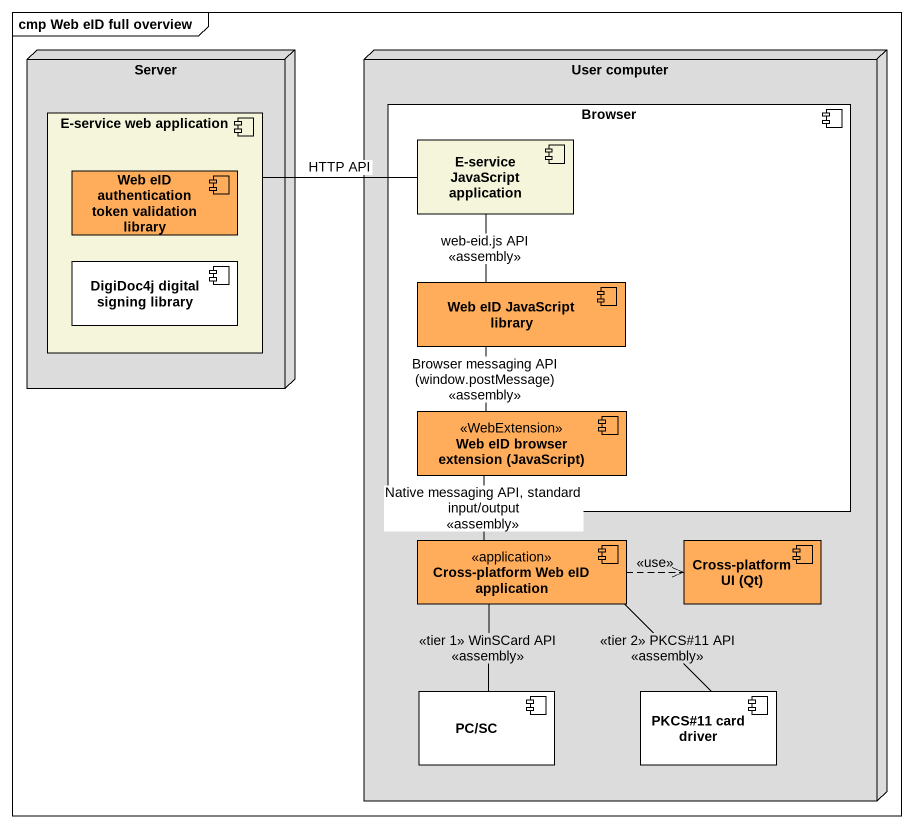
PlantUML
@startuml
mainframe cmp Web eID full overview
node Server #DCDCDC {
  component "E-service web application" as E_service_web_application #F5F5DC {
    component "Web eID authentication token validation library" as Web_eID_authentication #FFAD5B
    component "DigiDoc4j digital signing library" as DigiDoc4j_digital_signing #FFFFFF
  }
}
node "User computer" as User_computer #DCDCDC {
  component Browser #FFFFFF {
    component "E-service JavaScript application" as E_service_JavaScript #F5F5DC
    component "Web eID JavaScript library" as Web_eID_JavaScript_library #FFAD5B
    component "Web eID browser extension (JavaScript)" as Web_eID_browser_extension <<WebExtension>> #FFAD5B
  }
  component "Cross-platform Web eID application" as Cross_platform_Web_eID <<application>> #FFAD5B
  component "Cross-platform UI (Qt)" as Cross_platform_UI_Qt #FFAD5B
  component "PC/SC" as PC_SC #FFFFFF
  component "PKCS#11 card driver" as PKCS_11_card_driver #FFFFFF
}
E_service_web_application -right- E_service_JavaScript : HTTP API
E_service_JavaScript -- Web_eID_JavaScript_library : web-eid.js API\n<<assembly>>
Web_eID_JavaScript_library -- Web_eID_browser_extension : Browser messaging API (window.postMessage)\n<<assembly>>
Web_eID_browser_extension -- Cross_platform_Web_eID : Native messaging API, standard input/output\n<<assembly>>
Cross_platform_Web_eID .right.> Cross_platform_UI_Qt : <<use>>
Cross_platform_Web_eID -- PC_SC : <<tier 1>> WinSCard API\n<<assembly>>
Cross_platform_Web_eID -- PKCS_11_card_driver : <<tier 2>> PKCS#11 API\n<<assembly>>
@enduml
